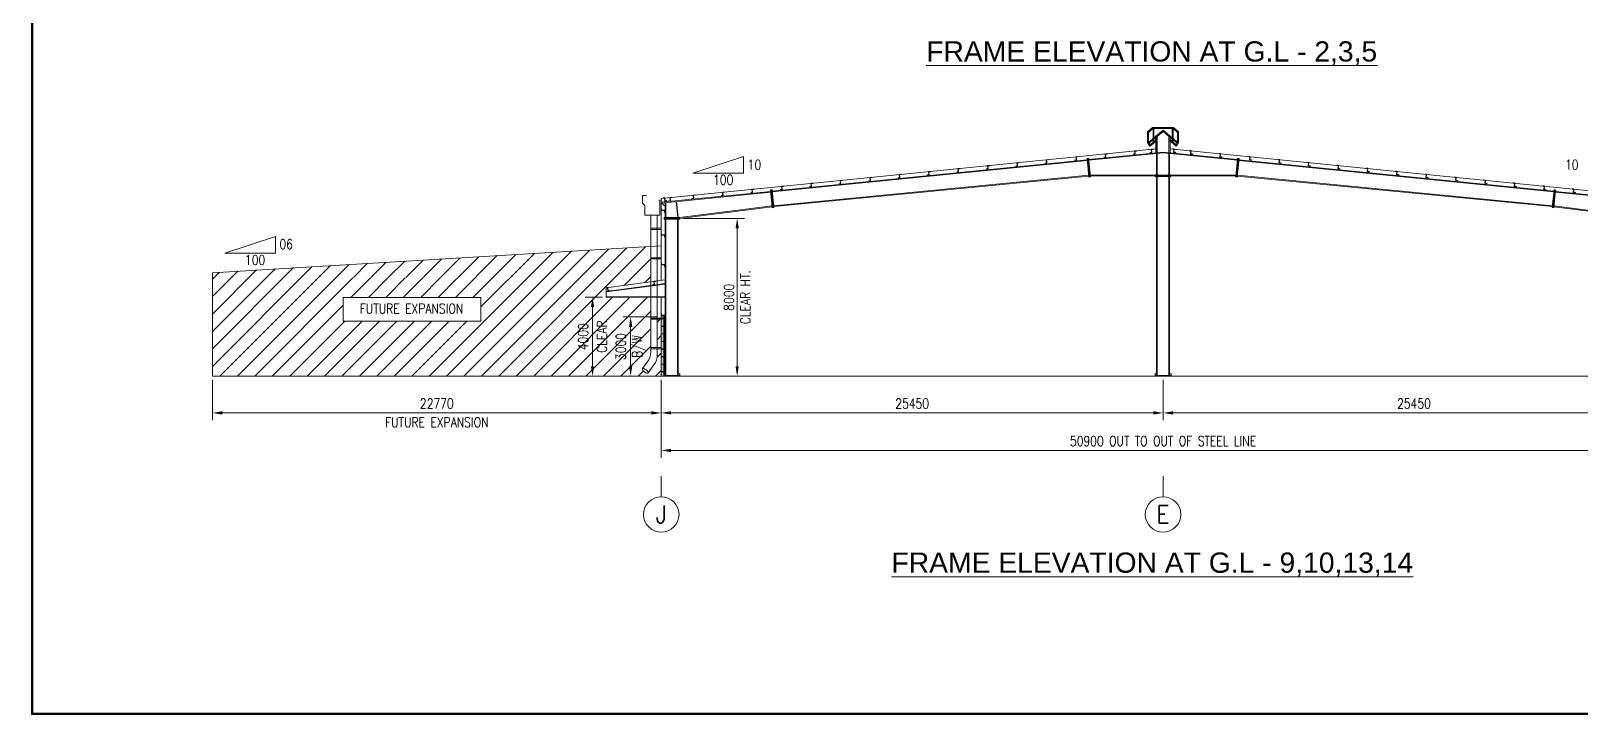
# Model space of a CAD drawing. Header units: millimetres. Extents: x 656141 to 1304589, y -54663 to 110742.
# Drawn here: x 781065 to 859633, y 8730 to 43412 of the extents above; entities that cross this region are included whole.
import ezdxf
from ezdxf.enums import TextEntityAlignment as Align

# ---------------------------------------------------------------- set-up
doc = ezdxf.new("R2010")
doc.units = ezdxf.units.MM
doc.header["$LTSCALE"] = 0.35
doc.header["$MEASUREMENT"] = 0
doc.linetypes.add('CENTER', pattern=[6884.562, 4302.852, -860.57, 860.57, -860.57])
doc.linetypes.add('CONTIN', pattern=[0, 0, 0])
doc.layers.get('0').update_dxf_attribs({"linetype": 'CONTIN'})
doc.layers.get('Defpoints').update_dxf_attribs({"linetype": 'CONTINUOUS'})
doc.layers.add('bORDER', color=1, linetype='CONTINUOUS', lineweight=70)
doc.styles.add('ARIAL', font='arial.ttf', dxfattribs={"width": 0.7})
doc.styles.add('S', font='simplex.shx')
doc.styles.add('SIMPLEX', font='simplex.shx', dxfattribs={"width": 0.8})
doc.dimstyles.new('Copy of 1-200', dxfattribs={"dimscale": 175, "dimtxt": 2, "dimasz": 2, "dimexe": 1.5, "dimexo": 0.75, "dimgap": 0.9, "dimtad": 1, "dimdec": 0, "dimzin": 0, "dimdsep": 46, "dimtxsty": 'SIMPLEX', "dimcen": 0.09, "dimclrd": 6, "dimclre": 6, "dimclrt": 7, "dimadec": 0, "dimazin": 0, "dimtfac": 1, "dimtdec": 0, "dimtmove": 0, "dimatfit": 3, "dimfxl": 1, "dimtolj": 1, "dimtzin": 0, "dimlwd": 0, "dimlwe": 0, "dimarcsym": 0})
doc.dimstyles.new('FOR PLAN', dxfattribs={"dimscale": 115, "dimtxt": 2, "dimasz": 2, "dimexe": 1.5, "dimexo": 0.75, "dimgap": 0.9, "dimtad": 1, "dimdec": 0, "dimzin": 0, "dimdsep": 46, "dimtxsty": 'SIMPLEX', "dimcen": 0.09, "dimclrd": 6, "dimclre": 6, "dimclrt": 7, "dimadec": 0, "dimazin": 0, "dimtfac": 1, "dimtdec": 0, "dimtmove": 0, "dimatfit": 3, "dimfxl": 1, "dimtolj": 1, "dimtzin": 0, "dimlwd": 0, "dimlwe": 0, "dimarcsym": 0})

# ---------------------------------------------------------------- blocks, each defined once
blk = doc.blocks.new('A1-SHEET')
at = {"layer": 'bORDER', "color": 5, "const_width": 0.75}
blk.add_lwpolyline([(-129.02, 593.98), (-840, 593.98), (-840, 0), (-129.02, 0)], dxfattribs=at)
at = {"style": 'ARIAL'}
for tag, height, p in [('00', 2.28, (-118.81, 164.19)), ('16.DEC.14', 2.28, (-102.91, 164.19)), ('ISSUED_FOR_PROPOSAL', 2.28, (-64.79, 164.19)), ('--', 2.28, (-29.6, 164.19)), ('PMJ', 2.28, (-17.64, 164.19)), ('PMJ', 2.28, (-5.37, 164.19)), ('WAREHOUSE', 3.6, (-65.79, 143.67)), ('GHANA_COMMODITY_EXCHANGE', 3.6, (-62.51, 122.94)), ('CNNN-XXX', 2.28, (-104.32, 22.4)), ('01', 2.28, (-68.58, 22.4)), ('01', 2.28, (-38.97, 22.4)), ('16.DEC.14', 2.28, (-11.38, 22.4)), ('COLUMN_LAYOUT_PLAN', 3.6, (-68.41, 9.17)), ('01', 3.6, (-11.52, 7.45))]:
    blk.add_attdef(tag, text='', height=height, dxfattribs=at).set_placement(p, align=Align.MIDDLE_CENTER)
blk = doc.blocks.new('*D43')
at = {"color": 6, "linetype": 'ByBlock', "lineweight": 0}
for p, q in [((813034, 25725), (813034, 21769)), ((863934, 25725), (863934, 21769)), ((813534, 22144), (863434, 22144))]:
    blk.add_line(p, q, dxfattribs=at)
at = {"color": 6, "linetype": 'Continuous', "lineweight": 5}
for points in [[(813534, 22228), (813534, 22061), (813034, 22144)], [(863434, 22061), (863434, 22228), (863934, 22144)]]:
    blk.add_solid(points, dxfattribs=at)
at = {"layer": 'Defpoints', "color": 0, "linetype": 'Continuous', "lineweight": 5}
for p in [(813034, 25912), (863934, 25912), (863934, 22144)]:
    blk.add_point(p, dxfattribs=at)
at = {"color": 7, "linetype": 'Continuous', "lineweight": 0, "insert": (838484, 22619), "char_height": 500, "attachment_point": 5, "style": 'SIMPLEX'}
blk.add_mtext('\\A1;{50900 \\Fsimplex.shx|c1;OUT TO OUT OF STEEL LINE }', dxfattribs=at)
blk = doc.blocks.new('*D44')
at = {"color": 6, "linetype": 'ByBlock', "lineweight": 0}
for p, q in [((838484, 25725), (838484, 23672)), ((863934, 25725), (863934, 23672)), ((863434, 24047), (838984, 24047))]:
    blk.add_line(p, q, dxfattribs=at)
at = {"color": 6, "linetype": 'Continuous', "lineweight": 5}
for points in [[(838984, 24131), (838984, 23964), (838484, 24047)], [(863434, 23964), (863434, 24131), (863934, 24047)]]:
    blk.add_solid(points, dxfattribs=at)
at = {"layer": 'Defpoints', "color": 0, "linetype": 'Continuous', "lineweight": 5}
for p in [(838484, 25912), (863934, 25912), (838484, 24047)]:
    blk.add_point(p, dxfattribs=at)
at = {"color": 7, "linetype": 'Continuous', "lineweight": 0, "insert": (851209, 24522), "char_height": 500, "attachment_point": 5, "style": 'SIMPLEX'}
blk.add_mtext('\\A1;25450', dxfattribs=at)
blk = doc.blocks.new('*D45')
at = {"color": 6, "linetype": 'ByBlock', "lineweight": 0}
for p, q in [((813034, 25725), (813034, 23672)), ((838484, 25725), (838484, 23672)), ((837984, 24047), (813534, 24047))]:
    blk.add_line(p, q, dxfattribs=at)
at = {"color": 6, "linetype": 'Continuous', "lineweight": 5}
for points in [[(813534, 24131), (813534, 23964), (813034, 24047)], [(837984, 23964), (837984, 24131), (838484, 24047)]]:
    blk.add_solid(points, dxfattribs=at)
at = {"layer": 'Defpoints', "color": 0, "linetype": 'Continuous', "lineweight": 5}
for p in [(813034, 25912), (838484, 25912), (813034, 24047)]:
    blk.add_point(p, dxfattribs=at)
at = {"color": 7, "linetype": 'Continuous', "lineweight": 0, "insert": (825759, 24522), "char_height": 500, "attachment_point": 5, "style": 'SIMPLEX'}
blk.add_mtext('\\A1;25450', dxfattribs=at)
blk = doc.blocks.new('ZCOL')
for p, q in [((10.2, 0), (0, 0)), ((0, 0), (0, -25.4)), ((10.2, -2.5), (10.2, 0)), ((-10.2, -25.4), (-10.2, -22.9)), ((0, -25.4), (-10.2, -25.4))]:
    blk.add_line(p, q)
blk = doc.blocks.new('*D46')
at = {"color": 6, "linetype": 'ByBlock', "lineweight": 0}
for p, q in [((814157, 33912), (817258, 33912)), ((816883, 26412), (816883, 33412)), ((814157, 25912), (817258, 25912))]:
    blk.add_line(p, q, dxfattribs=at)
at = {"color": 6, "linetype": 'Continuous', "lineweight": 5}
for points in [[(816966, 33412), (816799, 33412), (816883, 33912)], [(816799, 26412), (816966, 26412), (816883, 25912)]]:
    blk.add_solid(points, dxfattribs=at)
at = {"layer": 'Defpoints', "color": 0, "linetype": 'Continuous', "lineweight": 5}
for p in [(813969, 33912), (816883, 33912), (813969, 25912)]:
    blk.add_point(p, dxfattribs=at)
at = {"color": 7, "linetype": 'Continuous', "lineweight": 0, "insert": (816883, 29912), "char_height": 500, "attachment_point": 5, "rotation": 90, "style": 'SIMPLEX'}
blk.add_mtext('\\A1;{8000\\PCLEAR HT.}', dxfattribs=at)
blk = doc.blocks.new('A$C75F93C69')
at = {"lineweight": 0}
for p, q in [((97, 472), (0, 391)), ((0, 189), (0, 391)), ((18, 382), (0, 391)), ((98, 469), (3, 389)), ((3, 190), (3, 389)), ((104, 454), (18, 382)), ((18, 194), (18, 382)), ((97, 472), (489, 472)), ((104, 454), (97, 472)), ((98, 469), (488, 469)), ((104, 468), (104, 193)), ((104, 468), (121, 468)), ((119, 468), (119, 193)), ((121, 468), (121, 193)), ((121, 454), (464, 454)), ((121, 280), (293, 424)), ((121, 277), (293, 421)), ((121, 257), (293, 401)), ((182, 308), (182, 73)), ((464, 280), (293, 424)), ((464, 277), (293, 421)), ((464, 257), (293, 401)), ((404, 308), (404, 73)), ((464, 468), (464, 193)), ((482, 468), (464, 468)), ((467, 468), (467, 193)), ((482, 454), (489, 472)), ((482, 468), (482, 193)), ((482, 454), (568, 382)), ((488, 469), (583, 389)), ((489, 472), (586, 391)), ((568, 382), (586, 391)), ((568, 194), (568, 382)), ((583, 190), (583, 389)), ((586, 189), (586, 391)), ((18, 194), (0, 189)), ((0, 189), (46, 123)), ((3, 190), (48, 125)), ((18, 193), (104, 265)), ((18, 194), (49, 150)), ((20, 192), (104, 262)), ((28, 179), (104, 242)), ((42, 144), (104, 195)), ((42, 144), (54, 130)), ((46, 123), (60, 134)), ((52, 132), (178, 238)), ((54, 130), (180, 236)), ((59, 135), (60, 134)), ((121, 193), (104, 193)), ((121, 210), (169, 250)), ((159, 289), (159, 242)), ((159, 219), (159, 73)), ((159, 73), (159, 0)), ((159, 0), (182, 0)), ((162, 291), (162, 244)), ((162, 221), (162, 0)), ((169, 250), (180, 236)), ((182, 73), (182, 0)), ((404, 73), (404, 0)), ((427, 0), (404, 0)), ((417, 250), (406, 236)), ((532, 130), (406, 236)), ((534, 132), (408, 238)), ((464, 210), (417, 250)), ((424, 291), (424, 244)), ((424, 221), (424, 0)), ((427, 289), (427, 242)), ((427, 219), (427, 73)), ((427, 73), (427, 0)), ((464, 193), (482, 193)), ((568, 194), (482, 265)), ((566, 192), (482, 262)), ((557, 179), (482, 242)), ((543, 144), (482, 195)), ((526, 135), (525, 134)), ((540, 123), (525, 134)), ((543, 144), (532, 130)), ((568, 194), (537, 150)), ((583, 190), (538, 125)), ((586, 189), (540, 123)), ((568, 194), (586, 189))]:
    blk.add_line(p, q, dxfattribs=at)
blk = doc.blocks.new('*D49')
at = {"color": 6, "lineweight": 0}
for p, q in [((812846, 28912), (811106, 28912)), ((811481, 26412), (811481, 28412)), ((812846, 25912), (811106, 25912))]:
    blk.add_line(p, q, dxfattribs=at)
at = {"color": 6, "linetype": 'Continuous', "lineweight": 5}
for points in [[(811564, 28412), (811398, 28412), (811481, 28912)], [(811398, 26412), (811564, 26412), (811481, 25912)]]:
    blk.add_solid(points, dxfattribs=at)
at = {"layer": 'Defpoints', "color": 0, "linetype": 'Continuous', "lineweight": 5}
for p in [(811481, 28912), (813034, 28912), (813034, 25912)]:
    blk.add_point(p, dxfattribs=at)
at = {"color": 7, "linetype": 'Continuous', "lineweight": 0, "insert": (811481, 27412), "char_height": 500, "attachment_point": 5, "rotation": 90, "style": 'SIMPLEX'}
blk.add_mtext('\\A1;{3000\\PB/W }', dxfattribs=at)
blk = doc.blocks.new('*D50')
at = {"color": 6, "lineweight": 0}
for p, q in [((810046, 29912), (809174, 29912)), ((809549, 26412), (809549, 29412)), ((812846, 25912), (809174, 25912))]:
    blk.add_line(p, q, dxfattribs=at)
at = {"color": 6, "linetype": 'Continuous', "lineweight": 5}
for points in [[(809632, 29412), (809465, 29412), (809549, 29912)], [(809465, 26412), (809632, 26412), (809549, 25912)]]:
    blk.add_solid(points, dxfattribs=at)
at = {"layer": 'Defpoints', "color": 0, "linetype": 'Continuous', "lineweight": 5}
for p in [(809549, 29912), (810234, 29912), (813034, 25912)]:
    blk.add_point(p, dxfattribs=at)
at = {"color": 7, "linetype": 'Continuous', "lineweight": 0, "char_height": 500, "attachment_point": 5, "rotation": 90, "style": 'SIMPLEX'}
for s, insert in [('\\A1;{4000', (809074, 27912)), ('CLEAR}', (810024, 27912))]:
    blk.add_mtext(s, dxfattribs=dict(at, insert=insert))
blk = doc.blocks.new('*D51')
at = {"color": 6, "linetype": 'ByBlock', "lineweight": 0}
for p, q in [((790264, 25725), (790264, 23672)), ((813034, 25725), (813034, 23672)), ((790764, 24047), (812534, 24047))]:
    blk.add_line(p, q, dxfattribs=at)
at = {"color": 6, "linetype": 'Continuous', "lineweight": 5}
for points in [[(790764, 24131), (790764, 23964), (790264, 24047)], [(812534, 23964), (812534, 24131), (813034, 24047)]]:
    blk.add_solid(points, dxfattribs=at)
at = {"layer": 'Defpoints', "color": 0, "linetype": 'Continuous', "lineweight": 5}
for p in [(790264, 25912), (813034, 25912), (813034, 24047)]:
    blk.add_point(p, dxfattribs=at)
at = {"color": 7, "linetype": 'Continuous', "lineweight": 0, "char_height": 500, "attachment_point": 5, "style": 'SIMPLEX'}
for s, insert in [('\\A1;{22770', (801649, 24522)), ('FUTURE EXPANSION}', (801649, 23572))]:
    blk.add_mtext(s, dxfattribs=dict(at, insert=insert))

msp = doc.modelspace()

# ---------------------------------------------------------------- block references
at = {"lineweight": 0, "xscale": 148.5382849105413, "yscale": 148.5382849105413, "zscale": 148.5382849105413}
msp.add_blockref('A1-SHEET', (905893.2, 8786), dxfattribs=at)

# ---------------------------------------------------------------- next in the draw order: hatches: boundary and pattern name
at = {"linetype": 'Continuous', "lineweight": 0}
h = msp.add_hatch(dxfattribs=at)
h.set_pattern_fill('ANSI31', color=251, scale=5000)
h.set_pattern_definition([(45, (-26790.2, -41996.8), (-441.94174, 441.94174), [])])
h.paths.add_polyline_path([(797317.1, 30913.2), (797317.1, 30889.2), (803414.8, 30889.2), (803414.8, 30913.2)])
h.paths.add_polyline_path([(812502.4, 32481.7), (812502.4, 30700.2), (810233.8, 30396.7), (810233.8, 30203.6), (810233.8, 30183.5), (810233.8, 29932.2), (810233.8, 29912.2), (812502.4, 29912.2), (812502.4, 27128.1), (812502.4, 27128.1), (812490.9, 26990.9), (812456.7, 26857.5), (812400.6, 26731.8), (812324.4, 26617.1), (812324.4, 26617.1), (812083.1, 26289.4), (812079.4, 26284.5), (812075.4, 26271), (812076.7, 26254.1), (812083.2, 26234.5), (812094.8, 26212.8), (812111, 26189.8), (812131.1, 26166.4), (812154.6, 26143.5), (812180.4, 26121.9), (812207.6, 26102.4), (812235.3, 26085.8), (812262.4, 26072.6), (812287.8, 26063.3), (812310.7, 26058.3), (812330.3, 26057.8), (812345.7, 26061.7), (812356.4, 26070), (812357.8, 26072), (812660, 26490), (812660, 26490), (812733.1, 26603.1), (812786.7, 26726.7), (812819.5, 26857.3), (812830.5, 26991.5), (812830.5, 26991.5), (812830.5, 27128.1), (812830.5, 27299.4), (813033.8, 27299.4), (813033.8, 27363.8), (812830.5, 27363.8), (812830.5, 28792.4), (813033.8, 28792.4), (813033.8, 25912.2), (813033.8, 25912.2), (790263.8, 25912.2), (790263.8, 31169.6)])
h.paths.add_polyline_path([(796898.8, 29892.2), (803885.8, 29892.2), (803885.8, 28701.2), (796898.8, 28701.2)])
h.paths.add_polyline_path([(803885.8, 29892.2), (803885.8, 29904.2), (796898.8, 29904.2), (796898.8, 29892.2)])
at = {"lineweight": 0}
msp.add_hatch(color=254, dxfattribs=at).paths.add_polyline_path([(813033.8, 28912.2), (813033.8, 25912.2), (813233.8, 25912.2), (813233.8, 28912.2)])
h = msp.add_hatch(dxfattribs=at)
h.set_pattern_fill('AR-B816C', color=252, scale=24, angle=90, style=0)
h.set_pattern_definition([(90, (-44869.86, -351332.15), (-192, 192), [375, -9]), (90, (-44878.86, -351524.15), (-192, 192), [375, -9]), (180, (-44869.86, -351332.15), (-192, -192), [-201, 183]), (180, (-44869.86, -351341.15), (-192, -192), [-201, 183])])
h.paths.add_polyline_path([(813033.8, 28912.2), (813033.8, 25912.2), (813233.8, 25912.2), (813233.8, 28912.2)])

# ---------------------------------------------------------------- next in the draw order: linework, layer by layer
at = {"color": 5, "lineweight": 0}
for p, q in [((813033.8, 34927.1), (838123.8, 37436.1)), ((863933.8, 34927.1), (838843.8, 37436.1)), ((813033.8, 30771.2), (813033.8, 34927.1)), ((813233.8, 30798), (810233.8, 30396.7)), ((813033.8, 28912.2), (813033.8, 29912.2))]:
    msp.add_line(p, q, dxfattribs=at)
at = {"linetype": 'Continuous', "lineweight": 0}
for p, q in [((817208.3, 37056.4), (814636.1, 36210.7)), ((817208.3, 36210.7), (817208.3, 37056.4)), ((817208.3, 36210.7), (814636.1, 36210.7)), ((834794.3, 36105), (842177.1, 36105)), ((834794.3, 36066.9), (842173.3, 36066.9)), ((838117.8, 36003.4), (838117.8, 36130.4)), ((838216.8, 36003.4), (838216.8, 36130.4)), ((838750.8, 36003.4), (838750.8, 36130.4)), ((838849.8, 36003.4), (838849.8, 36130.4)), ((813033.8, 34726.1), (813037.6, 34688.2)), ((813037.6, 34688.2), (813233.8, 34531.7)), ((793462.4, 32995.4), (790890.2, 32149.7)), ((793462.4, 32149.7), (793462.4, 32995.4)), ((793462.4, 32149.7), (790890.2, 32149.7)), ((813033.8, 25912.2), (863933.8, 25912.2))]:
    msp.add_line(p, q, dxfattribs=at)
at = {"lineweight": 0}
for p, q in [((834706.4, 36951.2), (834630.5, 36943.6)), ((834630.5, 36943.6), (834724, 36003.5)), ((834668.4, 36947.4), (834762, 36007.3)), ((834799.9, 36011.1), (834706.4, 36951.2)), ((834712, 36893.9), (838483.8, 37271.1)), ((834715.8, 36856), (838483.8, 37232.8)), ((838154.3, 36104.6), (838154.3, 37194.9)), ((838192.4, 36104.6), (838192.4, 37198.7)), ((842255.5, 36893.9), (838483.8, 37271.1)), ((842251.8, 36856), (838483.8, 37232.8)), ((838769.7, 36104.6), (838769.7, 37198.7)), ((838807.8, 36104.6), (838807.8, 37194.9)), ((842167.7, 36011.1), (842261.2, 36951.2)), ((842299.2, 36947.4), (842205.6, 36007.3)), ((842337.1, 36943.6), (842243.6, 36003.5)), ((842261.2, 36951.2), (842337.1, 36943.6)), ((818657.8, 35288.5), (834636.2, 36886.3)), ((818661.6, 35250.6), (834640, 36848.4)), ((834735.4, 36915.8), (834609.1, 36903.1)), ((834743, 36839.9), (834616.6, 36827.3)), ((842224.6, 36839.9), (842351, 36827.3)), ((842232.2, 36915.8), (842358.5, 36903.1)), ((858306, 35250.6), (842327.6, 36848.4)), ((858309.8, 35288.5), (842331.4, 36886.3)), ((818650.5, 35360.5), (818574.6, 35352.9)), ((818612.6, 35356.7), (818704.1, 34453.6)), ((818742, 34457.4), (818650.5, 35360.5)), ((818732.5, 34551.7), (834714.7, 36097.3)), ((818736.3, 34513.8), (834718.5, 36059.4)), ((834813.8, 36127.3), (834687.4, 36114.7)), ((834821.3, 36051.5), (834695, 36038.9)), ((834724, 36003.5), (834799.9, 36011.1)), ((838154.2, 25950.3), (838154.3, 36029.2)), ((838192.3, 25950.3), (838192.4, 36029.2)), ((838775.2, 25950.3), (838775.3, 36029.2)), ((838813.3, 25950.3), (838813.4, 36029.2)), ((842146.2, 36051.5), (842272.6, 36038.9)), ((842153.8, 36127.3), (842280.2, 36114.7)), ((842243.6, 36003.5), (842167.7, 36011.1)), ((858231.3, 34513.8), (842249.1, 36059.4)), ((858235.1, 34551.7), (842252.9, 36097.3)), ((858225.6, 34457.4), (858317.1, 35360.5)), ((858355, 35356.7), (858263.5, 34453.6)), ((858317.1, 35360.5), (858393, 35352.9)), ((813033.8, 34726.1), (818581.9, 35280.9)), ((813033.8, 34687.8), (818585.8, 35243)), ((813233.8, 33950.3), (813233.8, 34707.8)), ((813271.9, 33950.3), (813271.9, 34711.6)), ((813873.4, 33950), (813787.6, 34771.9)), ((813812.8, 34774.9), (813898.6, 33953.1)), ((818679.5, 35325.1), (818553.2, 35312.5)), ((818687.1, 35249.3), (818560.7, 35236.7)), ((818574.6, 35352.9), (818666.2, 34449.8)), ((818755.9, 34573.7), (818629.5, 34561)), ((858211.7, 34573.7), (858338.1, 34561)), ((858280.5, 35249.3), (858406.9, 35236.7)), ((858288.1, 35325.1), (858414.4, 35312.5)), ((858393, 35352.9), (858301.4, 34449.8)), ((863933.8, 34687.8), (858381.8, 35243)), ((863933.8, 34726.1), (858385.7, 35280.9)), ((813963, 33950.3), (813176.7, 33950.3)), ((813176.7, 33950.3), (813176.7, 33874.1)), ((813176.7, 33912.2), (813963, 33912.2)), ((813176.7, 33874.1), (813963, 33874.1)), ((813214.8, 33975.7), (813214.8, 33848.7)), ((813233.8, 31975.3), (813233.8, 33874.1)), ((813271.9, 31975.3), (813271.9, 33874.1)), ((813291, 33975.7), (813291, 33848.7)), ((813839.3, 33975.7), (813839.3, 33848.7)), ((813854.8, 25950.3), (813854.8, 33874.1)), ((813892.9, 25950.3), (813892.9, 33874.1)), ((813921.6, 33975.7), (813921.6, 33848.7)), ((813963, 33950.8), (818656.9, 34542.5)), ((813963, 33912.2), (818660.7, 34504.5)), ((813963, 33874.1), (813963, 33950.3)), ((818763.5, 34497.9), (818637.1, 34485.2)), ((818666.2, 34449.8), (818742, 34457.4)), ((858204.1, 34497.9), (858330.5, 34485.2)), ((858301.4, 34449.8), (858225.6, 34457.4)), ((863004.6, 33905.5), (858306.9, 34504.5)), ((863004.6, 33944), (858310.7, 34542.5)), ((813233.8, 25950.3), (813233.8, 32008.1)), ((813271.9, 25950.3), (813271.9, 32008.1)), ((813233.8, 26084.1), (813157.6, 26051.9)), ((813157.6, 25950.3), (813157.6, 26051.9)), ((813157.6, 25912.2), (813157.6, 25950.3)), ((813157.6, 25950.3), (813969.1, 25950.3)), ((813233.8, 25950.3), (813892.9, 25950.3)), ((813892.9, 26084.1), (813969.1, 26051.9)), ((813969.1, 25950.3), (813969.1, 26051.9)), ((813969.1, 25950.3), (813969.1, 25912.2)), ((838154.2, 26084.1), (838078, 26051.9)), ((838078, 25950.3), (838078, 26051.9)), ((838078, 25912.2), (838078, 25950.3)), ((838078, 25950.3), (838889.5, 25950.3)), ((838154.2, 25950.3), (838813.3, 25950.3)), ((838813.3, 26084.1), (838889.5, 26051.9)), ((838889.5, 25950.3), (838889.5, 26051.9)), ((838889.5, 25950.3), (838889.5, 25912.2)), ((813969.1, 25912.2), (813157.6, 25912.2)), ((838889.5, 25912.2), (838078, 25912.2))]:
    msp.add_line(p, q, dxfattribs=at)
at = {"color": 4, "linetype": 'Continuous', "lineweight": 0}
for p, q in [((812089.6, 35064.8), (812289.4, 35075.3)), ((812089.6, 35064.8), (812089.6, 34675.7)), ((812200.8, 34564.5), (812089.6, 34675.7)), ((812965, 34065.6), (812965, 34831.6)), ((812200.8, 34564.5), (812200.8, 34065.6)), ((812200.8, 34065.6), (812200.8, 34564.5)), ((812502.4, 34065.6), (812502.4, 27128.1)), ((812830.5, 34065.6), (812830.5, 27128.1)), ((812830.5, 27128.1), (812830.5, 26991.5)), ((812324.4, 26617.1), (812084.4, 26291.2)), ((812660, 26490), (812356.4, 26070))]:
    msp.add_line(p, q, dxfattribs=at)
at = {"linetype": 'CENTER', "lineweight": 0, "ltscale": 100}
msp.add_line((812965, 34831.6), (812911.8, 34826.3), dxfattribs=at)
at = {"color": 251, "linetype": 'Continuous', "lineweight": 0}
for p, q in [((813033.8, 32524.7), (790263.8, 31158.5)), ((790263.8, 25912.2), (790263.8, 31158.5)), ((813033.8, 25912.2), (790263.8, 25912.2))]:
    msp.add_line(p, q, dxfattribs=at)
at = {"color": 7, "lineweight": 0}
for p, q in [((813233.8, 30603.6), (810233.8, 30203.6)), ((813233.8, 30583.5), (810233.8, 30183.5)), ((813233.8, 29912.2), (810233.8, 29912.2)), ((813233.8, 29932.2), (810235.8, 29932.2))]:
    msp.add_line(p, q, dxfattribs=at)
at = {"color": 5, "linetype": 'Continuous', "lineweight": 0}
msp.add_line((810233.8, 30203.6), (810233.8, 30396.7), dxfattribs=at)
at = {"color": 0, "linetype": 'Continuous', "lineweight": 0}
msp.add_line((810233.8, 29912.2), (810233.8, 30203.6), dxfattribs=at)
at = {"color": 1, "linetype": 'ByBlock', "lineweight": 0}
for p, q in [((813033.8, 20844.2), (813033.8, 19799.5)), ((838483.8, 20844.2), (838483.8, 19799.5))]:
    msp.add_line(p, q, dxfattribs=at)
at = {"linetype": 'Continuous', "lineweight": 0}
for points in [[(838080.3, 36104.6), (838881.7, 36104.6), (838881.7, 36029.2), (838080.3, 36029.2)], [(796898.8, 29892.2), (803885.8, 29892.2), (803885.8, 28701.2), (796898.8, 28701.2)]]:
    msp.add_lwpolyline(points, close=True, dxfattribs=at)
at = {"color": 4, "linetype": 'Continuous', "lineweight": 0}
msp.add_lwpolyline([(812200.8, 34065.6), (812965, 34065.6)], dxfattribs=at)
at = {"color": 5, "linetype": 'CENTER', "lineweight": 0, "ltscale": 100}
for points in [[(812502.4, 33417.8), (813033.8, 33417.8), (813033.8, 33353.4), (812502.4, 33353.4)], [(812502.4, 31917.8), (813033.8, 31917.8), (813033.8, 31853.4), (812502.4, 31853.4)], [(812502.4, 28856.8), (813033.8, 28856.8), (813033.8, 28792.4), (812502.4, 28792.4)], [(812502.4, 27363.8), (813033.8, 27363.8), (813033.8, 27299.4), (812502.4, 27299.4)]]:
    msp.add_lwpolyline(points, close=True, dxfattribs=at)
at = {"color": 252, "lineweight": 0}
msp.add_lwpolyline([(813033.8, 28912.2), (813033.8, 25912.2), (813233.8, 25912.2), (813233.8, 28912.2)], close=True, dxfattribs=at)
at = {"color": 1, "linetype": 'ByBlock', "lineweight": 0}
for centre in [(813033.8, 18899.5), (838483.8, 18899.5)]:
    msp.add_circle(centre, 900, dxfattribs=at)
at = {"color": 4, "linetype": 'Continuous', "lineweight": 0}
for centre, start in [((811679.8, 27128.1), 321.596233), ((812007.9, 26991.5), 322.436891)]:
    msp.add_arc(centre, 822.7, start, 0, dxfattribs=at)
at = {"color": 4, "linetype": 'Continuous', "lineweight": 0, "extrusion": (0, 0, -1)}
msp.add_ellipse((812219, 26178.9), major_axis=(137.4, -108.9), ratio=0.3921056, dxfattribs=at)

# ---------------------------------------------------------------- next in the draw order: block references
at = {"lineweight": 0, "xscale": 2.694378106561126, "yscale": 2.694378106561126, "zscale": 2.694378106561126}
msp.add_blockref('A$C75F93C69', (837694.6, 37241.9), dxfattribs=at)
at = {"lineweight": 0}
for p, xscale, yscale, zscale, rotation in [((834086, 36872.3), -8, -6.3740158, -6.3740158, 5.710591760000002), ((835578.6, 37021.6), -8, -6.3740158, -6.3740158, 5.710591760000002), ((837071.2, 37170.8), -8, -6.3740158, -6.3740158, 5.710591760000002), ((837918.8, 37252.9), -8, -6.3740158, -6.3740158, 5.710591760000002), ((839038.8, 37253.9), 8, -6.3740158, -6.3740158, 354.2894082399999), ((839896.4, 37170.8), 8, -6.3740158, -6.3740158, 354.2894082399999), ((841389, 37021.6), 8, -6.3740158, -6.3740158, 354.2894082399999), ((842881.5, 36872.3), 8, -6.3740158, -6.3740158, 354.2894082399999), ((825130.7, 35976.8), -8, -6.3740158, -6.3740158, 5.710591760000002), ((826623.3, 36126.1), -8, -6.3740158, -6.3740158, 5.710591760000002), ((828115.8, 36275.3), -8, -6.3740158, -6.3740158, 5.710591760000002), ((829608.4, 36424.6), -8, -6.3740158, -6.3740158, 5.710591760000002), ((831100.9, 36573.8), -8, -6.3740158, -6.3740158, 5.710591760000002), ((832593.5, 36723.1), -8, -6.3740158, -6.3740158, 5.710591760000002), ((844374.1, 36723.1), 8, -6.3740158, -6.3740158, 354.2894082399999), ((845866.7, 36573.8), 8, -6.3740158, -6.3740158, 354.2894082399999), ((847359.2, 36424.6), 8, -6.3740158, -6.3740158, 354.2894082399999), ((848851.8, 36275.3), 8, -6.3740158, -6.3740158, 354.2894082399999), ((850344.3, 36126.1), 8, -6.3740158, -6.3740158, 354.2894082399999), ((851836.9, 35976.8), 8, -6.3740158, -6.3740158, 354.2894082399999), ((817667.9, 35230.5), -8, -6.3740158, -6.3740158, 5.710591760000002), ((819160.5, 35379.8), -8, -6.3740158, -6.3740158, 5.710591760000002), ((820653, 35529), -8, -6.3740158, -6.3740158, 5.710591760000002), ((822145.6, 35678.3), -8, -6.3740158, -6.3740158, 5.710591760000002), ((823638.2, 35827.5), -8, -6.3740158, -6.3740158, 5.710591760000002), ((853329.4, 35827.5), 8, -6.3740158, -6.3740158, 354.2894082399999), ((854822, 35678.3), 8, -6.3740158, -6.3740158, 354.2894082399999), ((856314.5, 35529), 8, -6.3740158, -6.3740158, 354.2894082399999), ((857807.1, 35379.8), 8, -6.3740158, -6.3740158, 354.2894082399999), ((859299.7, 35230.5), 8, -6.3740158, -6.3740158, 354.2894082399999), ((813232, 34784.2), 8, -6.3740158, -6.3740158, 5.710596124006008), ((813502.7, 34811.3), -8, -6.3740158, -6.3740158, 5.710591760000002), ((814682.8, 34932), -8, -6.3740158, -6.3740158, 5.710591760000002), ((816175.4, 35081.3), -8, -6.3740158, -6.3740158, 5.710591760000002), ((813214.7, 34302.2), -7.999999999999995, -6.3740158, -6.3740158, 89.99998469999979), ((813214.7, 33056.2), -7.999999999999995, -6.3740158, -6.3740158, 89.99998469999979), ((813214.7, 31556.2), -7.999999999999995, -6.3740158, -6.3740158, 89.99998469999979), ((812682.3, 30562.3), -7.999999999999971, -6.3740158, -6.3740158, 5.710593699999964), ((810343.7, 30231.6), 7.999999999999968, -6.3740029, -6.3740029, 5.710593700000087), ((813214.7, 28992.2), -7.999999999999995, -6.3740158, -6.3740158, 89.99998469999981)]:
    msp.add_blockref('ZCOL', p, dxfattribs=dict(at, xscale=xscale, yscale=yscale, zscale=zscale, rotation=rotation))

# ---------------------------------------------------------------- next in the draw order: texts
at = {"linetype": 'ByBlock', "lineweight": 0, "style": 'S', "width": 0.9}
for s, p in [('J', (813033.8, 18899.5)), ('E', (838483.8, 18899.5))]:
    msp.add_text(s, height=900, dxfattribs=at).set_placement(p, align=Align.MIDDLE_CENTER)
at = {"linetype": 'ByBlock', "lineweight": 0, "char_height": 1026.642, "width": 134777.677, "attachment_point": 1, "style": 'ARIAL'}
for s, insert in [('{\\L\\W1;FRAME ELEVATION AT G.L - 2,3,5}', (826473, 42889.8)), ('{\\L\\W1;FRAME ELEVATION AT G.L - 9,10,13,14}', (824709, 16969.8))]:
    msp.add_mtext(s, dxfattribs=dict(at, insert=insert))
at = {"color": 7, "linetype": 'ByBlock', "lineweight": 0, "char_height": 500, "attachment_point": 5, "style": 'SIMPLEX'}
for s, insert in [('{\\A1;10}', (817753.2, 36637.2)), ('{\\A1;10}', (859214.4, 36637.2)), ('{\\A1;100}', (816176.5, 35864.9)), ('{\\A1;06}', (794007.3, 32605.2)), ('{\\A1;100}', (792430.6, 31803.9)), ('{\\A1;FUTURE EXPANSION}', (800365.9, 29335.2))]:
    msp.add_mtext(s, dxfattribs=dict(at, insert=insert))

# ---------------------------------------------------------------- next in the draw order: dimensions: what is measured, and where the dimension line sits
at = {"linetype": 'ByBlock', "lineweight": 0}
dim = msp.add_linear_dim(base=(816882.8, 33912.2), p1=(813969.1, 25912.2), p2=(813969.1, 33912.2), angle=90, text='{<>\\XCLEAR HT.}', dimstyle='FOR PLAN', override={"dimscale": 250, "dimtxsty": 'SIMPLEX'}, dxfattribs=at)
dim.commit()
dim.dimension.update_dxf_attribs({"geometry": '*D46', "text_midpoint": (816882.8, 29912.2), "dimtype": 160})
at = {"lineweight": 0}
dim = msp.add_linear_dim(base=(809548.5, 29912.2), p1=(813033.8, 25912.2), p2=(810233.8, 29912.2), angle=90, text='{<>\\XCLEAR}', dimstyle='Copy of 1-200', override={"dimscale": 250, "dimtxsty": 'SIMPLEX', "dimarcsym": 1}, dxfattribs=at)
dim.commit()
dim.dimension.update_dxf_attribs({"geometry": '*D50', "text_midpoint": (809548.5, 27912.2)})
dim = msp.add_linear_dim(base=(811481.1, 28912.2), p1=(813033.8, 25912.2), p2=(813033.8, 28912.2), angle=90, text='{<>\\XB/W }', dimstyle='Copy of 1-200', override={"dimscale": 250, "dimlfac": 1, "dimtolj": 1, "dimarcsym": 1}, dxfattribs=at)
dim.commit()
dim.dimension.update_dxf_attribs({"geometry": '*D49', "text_midpoint": (811481.1, 27412.2), "dimtype": 160})
at = {"linetype": 'ByBlock', "lineweight": 0}
dim = msp.add_linear_dim(base=(813033.8, 24047.2), p1=(790263.8, 25912.2), p2=(813033.8, 25912.2), text='{<>\\XFUTURE EXPANSION}', dimstyle='FOR PLAN', override={"dimscale": 250, "dimtxsty": 'SIMPLEX'}, dxfattribs=at)
dim.commit()
dim.dimension.update_dxf_attribs({"geometry": '*D51', "text_midpoint": (801648.8, 24047.2)})
dim = msp.add_linear_dim(base=(863933.8, 22144.2), p1=(813033.8, 25912.2), p2=(863933.8, 25912.2), angle=180, text='{<> \\Fsimplex.shx|c1;OUT TO OUT OF STEEL LINE }', dimstyle='FOR PLAN', override={"dimscale": 250, "dimtxsty": 'SIMPLEX'}, dxfattribs=at)
dim.commit()
dim.dimension.update_dxf_attribs({"geometry": '*D43', "text_midpoint": (838483.8, 22619.2)})
for base, p1, p2, picture, middle in [((813033.8, 24047.2), (838483.8, 25912.2), (813033.8, 25912.2), '*D45', (825758.8, 24522.2)), ((838483.8, 24047.2), (863933.8, 25912.2), (838483.8, 25912.2), '*D44', (851208.8, 24522.2))]:
    dim = msp.add_linear_dim(base=base, p1=p1, p2=p2, angle=180, dimstyle='FOR PLAN', override={"dimscale": 250}, dxfattribs=at)
    dim.commit()
    dim.dimension.update_dxf_attribs({"geometry": picture, "text_midpoint": middle})

doc.saveas('drawing.dxf')
